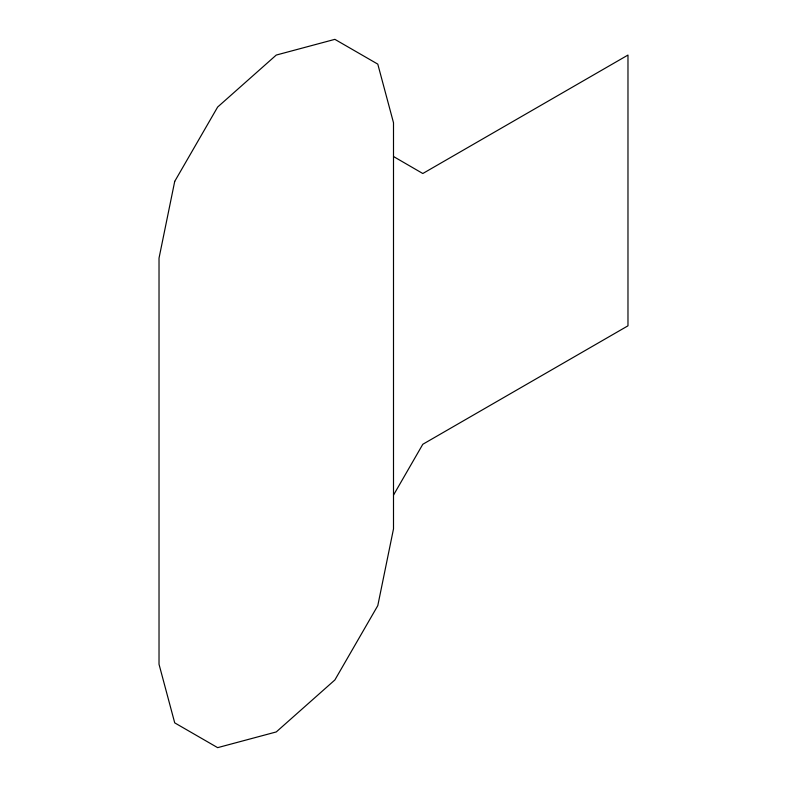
<?xml version="1.0" encoding="UTF-8"?>
<svg xmlns="http://www.w3.org/2000/svg" width="787" height="787" viewBox="0 0 787 787"><rect width="100%" height="100%" fill="white"/><g stroke="black" fill="none" stroke-linecap="round" stroke-linejoin="round"><path stroke-width="1.18" d="M393.5 495.102L422.806 444.271L627.977 325.818L627.977 55.06L422.806 173.514L393.5 156.515M174.724 181.364L159.023 258.126L159.023 664.258L174.724 722.869L217.645 747.65L276.257 731.94L334.878 679.958L377.79 605.636L393.5 528.874L393.5 122.742L377.79 64.131L334.878 39.35L276.257 55.06L217.645 107.042L174.724 181.364"/></g></svg>
